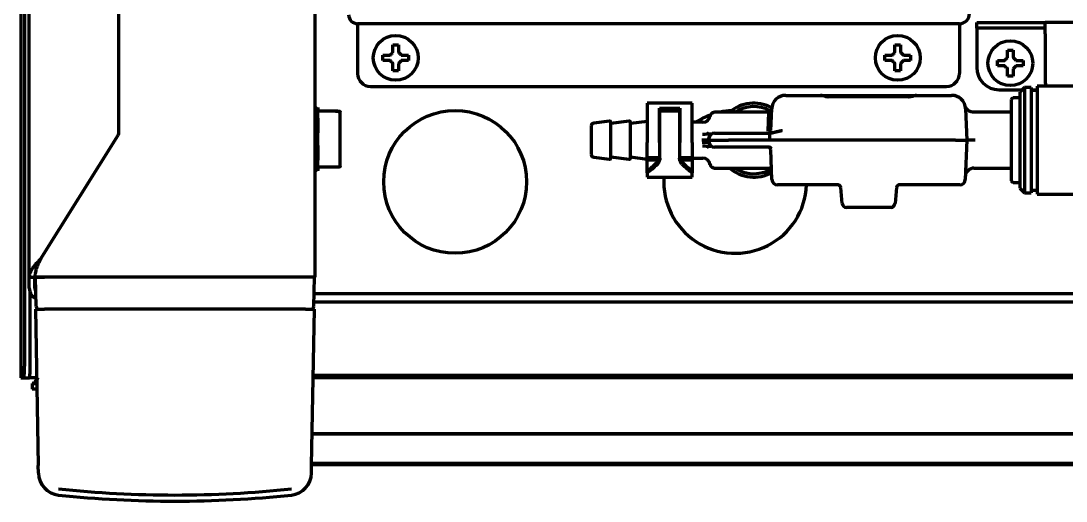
# Model space of a CAD drawing. Header units: inches. Extents: x -3077 to 7201, y 316 to 5463.
# Drawn here: x 2817.4 to 3003.9, y 4438.6 to 4524.4 of the extents above; entities that cross this region are included whole.
import ezdxf

# ---------------------------------------------------------------- set-up
doc = ezdxf.new("R2010")
doc.units = ezdxf.units.IN

msp = doc.modelspace()

# ---------------------------------------------------------------- linework, layer by layer
at = {"linetype": 'Continuous', "lineweight": 70}
for p, q in [((2817.35, 4947.43), (2817.35, 4460.63)), ((2818.03, 4463.63), (2818.03, 4946.43)), ((2869.85, 4478.63), (2869.85, 4579.33)), ((2818.85, 4478.63), (2818.85, 4560.43)), ((2834.85, 4504.52), (2834.85, 4559.43)), ((2984.85, 4523.88), (2877.45, 4523.88)), ((2877.45, 4523.88), (2877.45, 4522.88)), ((2984.85, 4523.88), (2984.85, 4522.88)), ((2987.95, 4524.08), (2999.95, 4524.08)), ((2987.95, 4523.08), (2987.95, 4524.08)), ((2999.95, 4524.08), (3000.18, 4524.08)), ((3075.52, 4524.08), (3000.18, 4524.08)), ((3000.18, 4522.08), (3000.18, 4524.08)), ((2877.45, 4522.88), (2877.45, 4514.98)), ((2984.85, 4522.88), (2984.85, 4514.98)), ((2987.95, 4523.08), (2987.95, 4522.08)), ((2999.95, 4523.08), (2987.95, 4523.08)), ((2987.95, 4522.08), (2987.95, 4516.08)), ((2999.95, 4523.08), (3000.18, 4523.08)), ((3000.18, 4522.08), (3000.18, 4514.08)), ((2881.95, 4517.78), (2881.95, 4518.28)), ((2886.55, 4518.28), (2886.55, 4517.78)), ((2971.55, 4517.78), (2971.55, 4518.28)), ((2976.15, 4518.28), (2976.15, 4517.78)), ((2881.95, 4517.28), (2881.95, 4517.78)), ((2886.55, 4517.78), (2886.55, 4517.28)), ((2971.55, 4517.28), (2971.55, 4517.78)), ((2976.15, 4517.78), (2976.15, 4517.28)), ((2991.65, 4516.83), (2991.65, 4517.33)), ((2991.65, 4516.33), (2991.65, 4516.83)), ((2996.25, 4517.33), (2996.25, 4516.83)), ((2996.25, 4516.83), (2996.25, 4516.33)), ((2879.75, 4512.68), (2982.55, 4512.68)), ((2998.75, 4512.73), (2998.75, 4503.08)), ((3009.15, 4512.73), (2998.75, 4512.73)), ((2953.85, 4511.08), (2960.08, 4511.08)), ((2960.08, 4511.08), (2961.47, 4511.08)), ((2961.47, 4511.08), (2975.83, 4511.08)), ((2975.81, 4510.79), (2961.5, 4510.79)), ((2975.83, 4511.08), (2977.22, 4511.08)), ((2977.22, 4511.08), (2983.46, 4511.08)), ((2991.95, 4512.08), (2996.1, 4512.08)), ((2995.65, 4510.63), (2994.45, 4510.63)), ((2996.5, 4512.48), (2995.65, 4511.63)), ((2995.65, 4511.63), (2995.65, 4503.08)), ((2997.65, 4512.48), (2996.5, 4512.48)), ((2996.5, 4512.48), (2996.5, 4503.08)), ((2997.65, 4512.48), (2997.65, 4503.08)), ((2997.65, 4512.08), (2998.75, 4512.08)), ((2998.75, 4511.98), (2997.65, 4511.98)), ((2870.35, 4508.93), (2869.85, 4508.35)), ((2870.35, 4508.93), (2870.35, 4508.83)), ((2870.35, 4508.83), (2870.35, 4508.16)), ((2929.15, 4509.68), (2929.15, 4502.67)), ((2937.15, 4509.68), (2929.15, 4509.68)), ((2931.35, 4502.67), (2931.35, 4508.8)), ((2931.35, 4508.8), (2934.95, 4508.8)), ((2934.95, 4508.8), (2934.95, 4502.67)), ((2937.15, 4502.67), (2937.15, 4509.68)), ((2994.15, 4495.83), (2994.15, 4510.33)), ((2870.35, 4507.02), (2870.35, 4508.16)), ((2870.35, 4507.02), (2870.35, 4506.35)), ((2873.52, 4508.26), (2870.45, 4508.26)), ((2874.35, 4503.26), (2874.35, 4508.03)), ((2931.4, 4508.28), (2931.35, 4508.28)), ((2931.4, 4508.64), (2934.9, 4508.64)), ((2931.4, 4508.34), (2931.4, 4508.64)), ((2931.4, 4508.34), (2934.9, 4508.34)), ((2931.4, 4505.92), (2931.4, 4508.34)), ((2934.9, 4508.64), (2934.9, 4508.34)), ((2934.9, 4508.34), (2934.9, 4505.92)), ((2934.95, 4508.28), (2934.9, 4508.28)), ((2948.15, 4508.08), (2941.15, 4508.08)), ((2950.84, 4508.08), (2948.15, 4508.08)), ((2950.71, 4504.67), (2950.84, 4508.08)), ((2951.21, 4504.81), (2951.35, 4508.67)), ((2985.96, 4508.67), (2986.15, 4503.08)), ((2994.15, 4508.08), (2987.35, 4508.08)), ((2870.35, 4506.35), (2870.35, 4505.74)), ((2870.35, 4505.74), (2870.35, 4504.4)), ((2919.15, 4505.64), (2919.15, 4500.52)), ((2922.43, 4506.48), (2919.59, 4506.13)), ((2925.93, 4506.48), (2922.65, 4506.08)), ((2922.65, 4499.88), (2922.65, 4506.28)), ((2929.15, 4506.44), (2926.15, 4506.08)), ((2926.15, 4499.88), (2926.15, 4506.28)), ((2931.4, 4506.29), (2931.35, 4506.29)), ((2931.4, 4505.18), (2931.4, 4505.92)), ((2931.4, 4499.86), (2931.4, 4505.18)), ((2934.95, 4506.3), (2934.9, 4506.29)), ((2934.9, 4505.92), (2934.9, 4505.18)), ((2934.9, 4505.18), (2934.9, 4499.86)), ((2939.09, 4506.28), (2937.15, 4506.28)), ((2820.85, 4481.83), (2834.7, 4503.99)), ((2870.35, 4503.26), (2870.35, 4504.4)), ((2870.35, 4502.12), (2870.35, 4503.26)), ((2874.35, 4498.49), (2874.35, 4503.26)), ((2940.15, 4503.08), (2940.16, 4503.36)), ((2940.16, 4503.36), (2940.17, 4503.6)), ((2943.66, 4504.33), (2950.94, 4504.33)), ((2870.35, 4502.12), (2870.35, 4500.78)), ((2929.15, 4501.98), (2929.15, 4502.67)), ((2929.15, 4500), (2929.15, 4501.98)), ((2931.35, 4502.67), (2931.35, 4501.98)), ((2931.35, 4501.98), (2931.35, 4500)), ((2934.95, 4501.98), (2934.95, 4502.67)), ((2934.95, 4500), (2934.95, 4501.98)), ((2937.15, 4502.67), (2937.15, 4501.98)), ((2937.15, 4501.98), (2937.15, 4500)), ((2940.15, 4503.08), (2943.65, 4503.08)), ((2940.16, 4502.8), (2940.15, 4503.08)), ((2940.17, 4502.6), (2940.17, 4502.59)), ((2984.15, 4503.08), (2943.65, 4503.08)), ((2950.94, 4501.83), (2943.66, 4501.83)), ((2951.4, 4496.05), (2951.21, 4501.35)), ((2984.15, 4503.08), (2986.15, 4503.08)), ((2986.15, 4503.08), (2985.91, 4496.05)), ((2995.65, 4503.08), (2995.65, 4494.53)), ((2996.5, 4503.08), (2996.5, 4493.68)), ((2997.65, 4503.08), (2997.65, 4493.68)), ((2998.75, 4503.08), (2998.75, 4493.43)), ((2870.35, 4500.78), (2870.35, 4500.17)), ((2870.35, 4500.17), (2870.35, 4499.5)), ((2870.35, 4498.36), (2870.35, 4499.5)), ((2919.59, 4500.03), (2922.43, 4499.68)), ((2922.65, 4500.08), (2925.93, 4499.68)), ((2926.15, 4500.08), (2929.15, 4499.71)), ((2929.15, 4500), (2931.35, 4500)), ((2929.15, 4499.57), (2929.15, 4500)), ((2929.15, 4499.57), (2931.35, 4499.57)), ((2929.15, 4497.64), (2929.15, 4499.57)), ((2931.35, 4500), (2931.35, 4499.57)), ((2931.35, 4499.87), (2931.36, 4499.87)), ((2934.94, 4499.86), (2934.95, 4499.86)), ((2934.95, 4499.57), (2934.95, 4500)), ((2934.95, 4500), (2937.15, 4500)), ((2934.95, 4499.57), (2937.15, 4499.57)), ((2937.15, 4500), (2937.15, 4499.57)), ((2937.15, 4499.88), (2939.09, 4499.88)), ((2937.15, 4499.57), (2937.15, 4497.64)), ((2869.85, 4498.17), (2870.35, 4497.59)), ((2870.35, 4498.36), (2870.35, 4497.69)), ((2870.35, 4497.59), (2870.35, 4497.69)), ((2873.52, 4498.26), (2870.45, 4498.26)), ((2929.15, 4497.25), (2929.15, 4497.64)), ((2937.15, 4497.64), (2937.15, 4497.25)), ((2941.15, 4498.08), (2948.15, 4498.08)), ((2948.15, 4498.08), (2950.84, 4498.08)), ((2987.43, 4498.08), (2994.15, 4498.08)), ((2929.15, 4497.25), (2929.15, 4496.48)), ((2929.15, 4496.48), (2937.15, 4496.48)), ((2937.15, 4496.48), (2937.15, 4497.25)), ((2953.4, 4495.08), (2952.4, 4495.08)), ((2963.3, 4495.08), (2953.4, 4495.08)), ((2963.94, 4491.76), (2963.69, 4494.62)), ((2973.61, 4494.62), (2973.36, 4491.76)), ((2983.91, 4495.08), (2974, 4495.08)), ((2984.91, 4495.08), (2983.91, 4495.08)), ((2994.45, 4495.53), (2995.65, 4495.53)), ((2995.65, 4494.53), (2996.5, 4493.68)), ((2997.65, 4494.18), (2998.75, 4494.18)), ((2996.5, 4493.68), (2997.65, 4493.68)), ((2998.75, 4493.43), (3009.15, 4493.43)), ((2972.61, 4491.08), (2964.69, 4491.08)), ((2818.85, 4478.63), (2819.85, 4478.63)), ((2818.85, 4476.63), (2818.85, 4478.63)), ((2819.85, 4476.63), (2819.85, 4478.63)), ((2821.65, 4478.63), (2819.85, 4478.63)), ((2819.98, 4478.63), (2821.58, 4478.63)), ((2820.07, 4473.37), (2819.98, 4478.63)), ((2868.05, 4478.63), (2821.65, 4478.63)), ((2869.85, 4478.63), (2868.05, 4478.63)), ((2869.64, 4473.37), (2869.73, 4478.63)), ((2819.03, 4463.63), (2819.03, 4475.81)), ((2819.85, 4476.63), (2820.01, 4476.63)), ((3094.75, 4475.63), (2869.68, 4475.63)), ((3094.75, 4474.13), (2869.65, 4474.13)), ((2819.98, 4472.88), (2821.58, 4472.88)), ((2819.98, 4472.88), (2820.46, 4444.97)), ((2820.35, 4472.93), (2820.35, 4472.88)), ((2868.13, 4472.88), (2821.58, 4472.88)), ((2868.13, 4472.88), (2869.73, 4472.88)), ((2869.24, 4444.97), (2869.73, 4472.88)), ((2869.35, 4472.88), (2869.35, 4472.93)), ((2817.35, 4460.63), (2817.87, 4460.63)), ((2817.35, 4460.63), (2817.35, 4460.63)), ((2817.87, 4460.63), (2818.87, 4460.63)), ((2819.35, 4460.63), (2818.87, 4460.63)), ((2820.19, 4460.63), (2819.35, 4460.63)), ((3094.75, 4460.63), (2869.52, 4460.63)), ((2869.53, 4461.13), (3094.75, 4461.13)), ((2998.44, 4460.63), (2998.44, 4461.13)), ((2999.85, 4461.13), (2999.85, 4460.63)), ((2819.35, 4459.63), (2820.21, 4459.63)), ((2819.35, 4459.63), (2819.35, 4458.63)), ((2820.23, 4458.63), (2819.35, 4458.63)), ((3094.76, 4450.64), (2869.34, 4450.64)), ((3094.76, 4450.61), (2869.34, 4450.61)), ((2869.26, 4445.4), (3094.77, 4445.4)), ((2820.49, 4443.63), (2820.46, 4444.97)), ((2869.22, 4443.63), (2869.24, 4444.97)), ((2869.25, 4445.14), (3094.77, 4445.14))]:
    msp.add_line(p, q, dxfattribs=at)
for centre, radius in [((2884.25, 4517.78), 4), ((2973.85, 4517.78), 4), ((2993.95, 4516.83), 4), ((2894.85, 4495.63), 12.75)]:
    msp.add_circle(centre, radius, dxfattribs=at)
for centre, radius, start, end in [((2984.85, 4525.68), 1.8, 270, 0), ((2877.45, 4525.48), 1.6, 180, 270), ((2879.75, 4514.98), 2.3, 180, 270), ((2982.55, 4514.98), 2.3, 270, 0), ((2991.95, 4516.08), 4, 180, 270), ((3032.18, 4514.08), 32, 180, 182.4187), ((2953.85, 4508.58), 2.5, 90, 178), ((2983.46, 4508.58), 2.5, 2, 90), ((2994.45, 4510.33), 0.3, 90, 180), ((2948.15, 4503.08), 6.6, 62.0357, 130.7514), ((2948.15, 4503.08), 6, 60.525, 123.5531), ((2870.45, 4508.16), 0.1, 90, 180), ((2944.85, 4495.63), 12.75, 110.6494, 123.3563), ((2944.85, 4495.63), 12.75, 92.9531, 102.4537), ((2950.84, 4508.58), 0.5, 269.1135, 358), ((2919.65, 4505.64), 0.5, 96.9365, 180), ((2922.45, 4506.28), 0.2, 0, 96.9365), ((2925.95, 4506.28), 0.2, 0, 96.9365), ((2833.85, 4504.52), 1, 328, 0), ((2941.16, 4503.33), 1, 90, 178), ((2950.71, 4504.83), 0.5, 270, 358), ((2941.16, 4502.83), 1, 182.0002, 270), ((2950.71, 4501.33), 0.5, 2, 90), ((2919.65, 4500.52), 0.5, 180, 263.0635), ((2922.45, 4499.88), 0.2, 263.0635, 0), ((2925.95, 4499.88), 0.2, 263.0635, 0), ((2870.45, 4498.36), 0.1, 180, 270), ((2948.15, 4503.08), 6.6, 229.2478, 299.0141), ((2948.15, 4503.08), 6, 236.4469, 298.2656), ((2950.84, 4497.58), 0.5, 2, 91.8742), ((2987.43, 4496.58), 1.5, 89.4269, 178), ((2944.85, 4495.63), 12.75, 176.1806, 357.525), ((2952.4, 4496.08), 1, 182, 270), ((2984.91, 4496.08), 1, 270, 358), ((2994.45, 4495.83), 0.3, 180, 270), ((2963.19, 4494.58), 0.5, 5, 90), ((2974.11, 4494.58), 0.5, 90, 175), ((2964.69, 4491.83), 0.75, 185, 270), ((2972.61, 4491.83), 0.75, 270, 355), ((2820.85, 4476.63), 2, 180, 246.1655), ((2820.85, 4476.63), 1, 180, 213.8639), ((2820.57, 4473.38), 0.5, 181, 270), ((2869.14, 4473.38), 0.5, 270, 359), ((2824.49, 4443.69), 4, 181, 264.013), ((2865.22, 4443.69), 4, 275.987, 359), ((2844.85, 4637.88), 199.25, 264.013, 270), ((2844.85, 4637.88), 199.25, 270, 275.987)]:
    msp.add_arc(centre, radius, start, end, dxfattribs=at)
for centre, major_axis, ratio, start_param, end_param in [((2939.09, 4507.53), (-1.25, 0.04), 1, 1.602904, 3.141573), ((2938.99, 4504.56), (-1.25, 0.04), 0.333532, 1.581322, 2.950519), ((2938.92, 4502.52), (1.25, 0.04), 0.125618, 0, 1.566409), ((2938.99, 4501.6), (1.25, 0.04), 0.333515, 0.191083, 1.56029), ((2939.09, 4498.63), (-1.25, -0.04), 1, 3.141612, 4.681404), ((2931.4, 4503.08), (-4.14, -5.87), 0.300114, 0.644964, 1.079556), ((2931.4, 4503.08), (-4.55, -6.46), 0.300114, 0.696701, 1.087666), ((2934.9, 4503.08), (4.14, -5.87), 0.300114, 5.203629, 5.638222), ((2934.9, 4503.08), (4.55, -6.46), 0.300114, 5.195519, 5.586485), ((2817.87, 4463.63), (0, -3), 0.052336, 0, 1.570796), ((2818.87, 4463.63), (0, 3), 0.052336, 3.141593, 4.712389), ((2844.85, 4637.46), (-197.77, 0), 0.999848, 1.465422, 1.67617)]:
    msp.add_ellipse(centre, major_axis=major_axis, ratio=ratio, start_param=start_param, end_param=end_param, dxfattribs=at)
for points, degree in [([(2883.75, 4518.78), (2883.75, 4518.83), (2883.75, 4518.94), (2883.75, 4519.1), (2883.75, 4519.26), (2883.75, 4519.42), (2883.75, 4519.57), (2883.75, 4519.73), (2883.75, 4519.89), (2883.75, 4520.02), (2883.75, 4520.08)], 3), ([(2883.75, 4520.08), (2883.92, 4520.08), (2884.25, 4520.08), (2884.59, 4520.08), (2884.75, 4520.08)], 3), ([(2973.35, 4518.78), (2973.35, 4518.83), (2973.35, 4518.94), (2973.35, 4519.1), (2973.35, 4519.26), (2973.35, 4519.42), (2973.35, 4519.57), (2973.35, 4519.73), (2973.35, 4519.89), (2973.35, 4520.02), (2973.35, 4520.08)], 3), ([(2973.35, 4520.08), (2973.52, 4520.08), (2973.85, 4520.08), (2974.19, 4520.08), (2974.35, 4520.08)], 3), ([(2883.25, 4518.28), (2883.28, 4518.3), (2883.32, 4518.35), (2883.39, 4518.42), (2883.47, 4518.49), (2883.54, 4518.57), (2883.61, 4518.64), (2883.68, 4518.71), (2883.73, 4518.76), (2883.75, 4518.78)], 3), ([(2884.75, 4518.78), (2884.78, 4518.75), (2884.83, 4518.7), (2884.9, 4518.63), (2884.97, 4518.56), (2885.05, 4518.49), (2885.11, 4518.42), (2885.18, 4518.35), (2885.23, 4518.3), (2885.25, 4518.28)], 3), ([(2885.25, 4518.28), (2885.31, 4518.28), (2885.41, 4518.28), (2885.58, 4518.28), (2885.74, 4518.28), (2885.89, 4518.28), (2886.04, 4518.28), (2886.2, 4518.28), (2886.36, 4518.28), (2886.49, 4518.28), (2886.55, 4518.28)], 3), ([(2972.85, 4518.28), (2972.88, 4518.3), (2972.92, 4518.35), (2972.99, 4518.42), (2973.07, 4518.49), (2973.14, 4518.57), (2973.21, 4518.64), (2973.28, 4518.71), (2973.33, 4518.76), (2973.35, 4518.78)], 3), ([(2974.35, 4518.78), (2974.38, 4518.75), (2974.43, 4518.7), (2974.5, 4518.63), (2974.57, 4518.56), (2974.65, 4518.49), (2974.71, 4518.42), (2974.78, 4518.35), (2974.83, 4518.3), (2974.85, 4518.28)], 3), ([(2974.85, 4518.28), (2974.91, 4518.28), (2975.01, 4518.28), (2975.18, 4518.28), (2975.34, 4518.28), (2975.49, 4518.28), (2975.64, 4518.28), (2975.8, 4518.28), (2975.96, 4518.28), (2976.09, 4518.28), (2976.15, 4518.28)], 3), ([(2993.45, 4517.83), (2993.45, 4517.88), (2993.45, 4517.99), (2993.45, 4518.15), (2993.45, 4518.31), (2993.45, 4518.47), (2993.45, 4518.62), (2993.45, 4518.78), (2993.45, 4518.94), (2993.45, 4519.07), (2993.45, 4519.13)], 3), ([(2993.45, 4519.13), (2993.62, 4519.13), (2993.95, 4519.13), (2994.29, 4519.13), (2994.45, 4519.13)], 3), ([(2883.25, 4517.28), (2883.2, 4517.28), (2883.09, 4517.28), (2882.93, 4517.28), (2882.77, 4517.28), (2882.61, 4517.28), (2882.46, 4517.28), (2882.31, 4517.28), (2882.14, 4517.28), (2882.02, 4517.28), (2881.95, 4517.28)], 3), ([(2883.75, 4516.78), (2883.73, 4516.81), (2883.67, 4516.86), (2883.6, 4516.93), (2883.53, 4517), (2883.46, 4517.07), (2883.39, 4517.14), (2883.32, 4517.21), (2883.28, 4517.26), (2883.25, 4517.28)], 3), ([(2885.25, 4517.28), (2885.23, 4517.26), (2885.18, 4517.21), (2885.11, 4517.14), (2885.04, 4517.07), (2884.97, 4516.99), (2884.9, 4516.92), (2884.82, 4516.85), (2884.78, 4516.8), (2884.75, 4516.78)], 3), ([(2884.75, 4516.78), (2884.75, 4516.73), (2884.75, 4516.62), (2884.75, 4516.46), (2884.75, 4516.3), (2884.75, 4516.14), (2884.75, 4515.99), (2884.75, 4515.83), (2884.75, 4515.67), (2884.75, 4515.54), (2884.75, 4515.48)], 3), ([(2972.85, 4517.28), (2972.8, 4517.28), (2972.69, 4517.28), (2972.53, 4517.28), (2972.37, 4517.28), (2972.21, 4517.28), (2972.06, 4517.28), (2971.91, 4517.28), (2971.74, 4517.28), (2971.62, 4517.28), (2971.55, 4517.28)], 3), ([(2973.35, 4516.78), (2973.33, 4516.81), (2973.27, 4516.86), (2973.2, 4516.93), (2973.13, 4517), (2973.06, 4517.07), (2972.99, 4517.14), (2972.92, 4517.21), (2972.88, 4517.26), (2972.85, 4517.28)], 3), ([(2974.85, 4517.28), (2974.83, 4517.26), (2974.78, 4517.21), (2974.71, 4517.14), (2974.64, 4517.07), (2974.57, 4516.99), (2974.5, 4516.92), (2974.42, 4516.85), (2974.38, 4516.8), (2974.35, 4516.78)], 3), ([(2974.35, 4516.78), (2974.35, 4516.73), (2974.35, 4516.62), (2974.35, 4516.46), (2974.35, 4516.3), (2974.35, 4516.14), (2974.35, 4515.99), (2974.35, 4515.83), (2974.35, 4515.67), (2974.35, 4515.54), (2974.35, 4515.48)], 3), ([(2992.95, 4516.33), (2992.9, 4516.33), (2992.79, 4516.33), (2992.63, 4516.33), (2992.47, 4516.33), (2992.31, 4516.33), (2992.16, 4516.33), (2992.01, 4516.33), (2991.84, 4516.33), (2991.72, 4516.33), (2991.65, 4516.33)], 3), ([(2992.95, 4517.33), (2992.98, 4517.35), (2993.02, 4517.4), (2993.09, 4517.47), (2993.17, 4517.54), (2993.24, 4517.62), (2993.31, 4517.69), (2993.38, 4517.76), (2993.43, 4517.81), (2993.45, 4517.83)], 3), ([(2993.45, 4515.83), (2993.43, 4515.86), (2993.37, 4515.91), (2993.3, 4515.98), (2993.23, 4516.05), (2993.16, 4516.12), (2993.09, 4516.19), (2993.02, 4516.26), (2992.98, 4516.31), (2992.95, 4516.33)], 3), ([(2994.45, 4517.83), (2994.48, 4517.8), (2994.53, 4517.75), (2994.6, 4517.68), (2994.67, 4517.61), (2994.75, 4517.54), (2994.81, 4517.47), (2994.88, 4517.4), (2994.93, 4517.35), (2994.95, 4517.33)], 3), ([(2994.95, 4516.33), (2994.93, 4516.31), (2994.88, 4516.26), (2994.81, 4516.19), (2994.74, 4516.12), (2994.67, 4516.04), (2994.6, 4515.97), (2994.52, 4515.9), (2994.48, 4515.85), (2994.45, 4515.83)], 3), ([(2994.95, 4517.33), (2995.01, 4517.33), (2995.11, 4517.33), (2995.28, 4517.33), (2995.44, 4517.33), (2995.59, 4517.33), (2995.74, 4517.33), (2995.9, 4517.33), (2996.06, 4517.33), (2996.19, 4517.33), (2996.25, 4517.33)], 3), ([(2884.75, 4515.48), (2884.59, 4515.48), (2884.25, 4515.48), (2883.92, 4515.48), (2883.75, 4515.48)], 3), ([(2974.35, 4515.48), (2974.19, 4515.48), (2973.85, 4515.48), (2973.52, 4515.48), (2973.35, 4515.48)], 3), ([(2994.45, 4514.53), (2994.29, 4514.53), (2993.95, 4514.53), (2993.62, 4514.53), (2993.45, 4514.53)], 3), ([(2994.45, 4515.83), (2994.45, 4515.78), (2994.45, 4515.67), (2994.45, 4515.51), (2994.45, 4515.35), (2994.45, 4515.19), (2994.45, 4515.04), (2994.45, 4514.88), (2994.45, 4514.72), (2994.45, 4514.59), (2994.45, 4514.53)], 3), ([(2941.32, 4508.08), (2940.5, 4508.03), (2940.31, 4507.27)], 2), ([(2951.33, 4504.38), (2950.94, 4504.31)], 1), ([(2950.94, 4501.85), (2951.33, 4501.78)], 1), ([(2931.4, 4499.86), (2931.4, 4499.79), (2931.39, 4499.66), (2931.36, 4499.47), (2931.31, 4499.35), (2931.29, 4499.29)], 3), ([(2935.02, 4499.29), (2934.99, 4499.35), (2934.95, 4499.47), (2934.91, 4499.66), (2934.9, 4499.79), (2934.9, 4499.86)], 3), ([(2931.29, 4499.29), (2931.25, 4499.22), (2931.17, 4499.07), (2931.06, 4498.93), (2931, 4498.87)], 3), ([(2935.3, 4498.87), (2935.24, 4498.93), (2935.13, 4499.07), (2935.05, 4499.22), (2935.02, 4499.29)], 3), ([(2940.31, 4498.89), (2940.53, 4498.11), (2941.32, 4498.08)], 2), ([(2820.85, 4481.83), (2820.78, 4481.75), (2820.63, 4481.6), (2820.41, 4481.37), (2820.19, 4481.14), (2819.98, 4480.92), (2819.79, 4480.69), (2819.6, 4480.46), (2819.44, 4480.23), (2819.29, 4480), (2819.16, 4479.77), (2819.05, 4479.54), (2818.96, 4479.32), (2818.9, 4479.09), (2818.86, 4478.86), (2818.85, 4478.71), (2818.85, 4478.63)], 3), ([(2820.85, 4481.83), (2820.8, 4481.72), (2820.7, 4481.51), (2820.54, 4481.19), (2820.4, 4480.87), (2820.26, 4480.55), (2820.14, 4480.23), (2820.04, 4479.91), (2819.96, 4479.59), (2819.9, 4479.27), (2819.86, 4478.95), (2819.85, 4478.74), (2819.85, 4478.63)], 3), ([(2820.35, 4460.63), (2820.33, 4460.59), (2820.29, 4460.53), (2820.22, 4460.42), (2820.15, 4460.32), (2820.09, 4460.22), (2820.02, 4460.13), (2819.95, 4460.04), (2819.89, 4459.96), (2819.82, 4459.89), (2819.75, 4459.82), (2819.69, 4459.76), (2819.62, 4459.71), (2819.55, 4459.68), (2819.49, 4459.65), (2819.42, 4459.63), (2819.37, 4459.63), (2819.35, 4459.63)], 3)]:
    msp.add_open_spline(points, degree=degree, dxfattribs=at)
for points, knots in [([(2884.75, 4520.08), (2884.75, 4519.88), (2884.75, 4519.67), (2884.75, 4519.34), (2884.75, 4519.23), (2884.75, 4519.01), (2884.75, 4518.9), (2884.75, 4518.78)], [0, 0, 0, 0, 0.5, 0.5, 0.75, 0.75, 1, 1, 1, 1]), ([(2974.35, 4520.08), (2974.35, 4519.88), (2974.35, 4519.67), (2974.35, 4519.34), (2974.35, 4519.23), (2974.35, 4519.01), (2974.35, 4518.9), (2974.35, 4518.78)], [0, 0, 0, 0, 0.5, 0.5, 0.75, 0.75, 1, 1, 1, 1]), ([(2881.95, 4518.28), (2882.16, 4518.28), (2882.36, 4518.28), (2882.69, 4518.28), (2882.8, 4518.28), (2883.02, 4518.28), (2883.14, 4518.28), (2883.25, 4518.28)], [0, 0, 0, 0, 0.5, 0.5, 0.75, 0.75, 1, 1, 1, 1]), ([(2971.55, 4518.28), (2971.76, 4518.28), (2971.96, 4518.28), (2972.29, 4518.28), (2972.4, 4518.28), (2972.62, 4518.28), (2972.74, 4518.28), (2972.85, 4518.28)], [0, 0, 0, 0, 0.5, 0.5, 0.75, 0.75, 1, 1, 1, 1]), ([(2994.45, 4519.13), (2994.45, 4518.93), (2994.45, 4518.72), (2994.45, 4518.39), (2994.45, 4518.28), (2994.45, 4518.06), (2994.45, 4517.95), (2994.45, 4517.83)], [0, 0, 0, 0, 0.5, 0.5, 0.75, 0.75, 1, 1, 1, 1]), ([(2883.75, 4515.48), (2883.75, 4515.68), (2883.75, 4515.89), (2883.75, 4516.22), (2883.75, 4516.33), (2883.75, 4516.55), (2883.75, 4516.66), (2883.75, 4516.78)], [0, 0, 0, 0, 0.5, 0.5, 0.75, 0.75, 1, 1, 1, 1]), ([(2886.55, 4517.28), (2886.35, 4517.28), (2886.14, 4517.28), (2885.81, 4517.28), (2885.7, 4517.28), (2885.48, 4517.28), (2885.37, 4517.28), (2885.25, 4517.28)], [0, 0, 0, 0, 0.5, 0.5, 0.75, 0.75, 1, 1, 1, 1]), ([(2973.35, 4515.48), (2973.35, 4515.68), (2973.35, 4515.89), (2973.35, 4516.22), (2973.35, 4516.33), (2973.35, 4516.55), (2973.35, 4516.66), (2973.35, 4516.78)], [0, 0, 0, 0, 0.5, 0.5, 0.75, 0.75, 1, 1, 1, 1]), ([(2976.15, 4517.28), (2975.95, 4517.28), (2975.74, 4517.28), (2975.41, 4517.28), (2975.3, 4517.28), (2975.08, 4517.28), (2974.97, 4517.28), (2974.85, 4517.28)], [0, 0, 0, 0, 0.5, 0.5, 0.75, 0.75, 1, 1, 1, 1]), ([(2991.65, 4517.33), (2991.86, 4517.33), (2992.06, 4517.33), (2992.39, 4517.33), (2992.5, 4517.33), (2992.72, 4517.33), (2992.84, 4517.33), (2992.95, 4517.33)], [0, 0, 0, 0, 0.5, 0.5, 0.75, 0.75, 1, 1, 1, 1]), ([(2996.25, 4516.33), (2996.05, 4516.33), (2995.84, 4516.33), (2995.51, 4516.33), (2995.4, 4516.33), (2995.18, 4516.33), (2995.07, 4516.33), (2994.95, 4516.33)], [0, 0, 0, 0, 0.5, 0.5, 0.75, 0.75, 1, 1, 1, 1]), ([(2993.45, 4514.53), (2993.45, 4514.73), (2993.45, 4514.94), (2993.45, 4515.27), (2993.45, 4515.38), (2993.45, 4515.6), (2993.45, 4515.71), (2993.45, 4515.83)], [0, 0, 0, 0, 0.5, 0.5, 0.75, 0.75, 1, 1, 1, 1]), ([(2961.5, 4510.79), (2961.49, 4510.79), (2961.39, 4510.78), (2961.19, 4510.81), (2960.84, 4510.9), (2960.5, 4511.01), (2960.24, 4511.09), (2960.08, 4511.08), (2960.06, 4511.07)], [0, 0, 0, 0, 0.01627, 0.157625, 0.338855, 0.689828, 0.962401, 1, 1, 1, 1]), ([(2977.22, 4511.08), (2977.21, 4511.08), (2977.12, 4511.08), (2976.96, 4511.05), (2976.66, 4510.97), (2976.3, 4510.84), (2975.93, 4510.78), (2975.82, 4510.79), (2975.81, 4510.79)], [0, 0, 0, 0, 0.024433, 0.169144, 0.371364, 0.80958, 0.980738, 1, 1, 1, 1]), ([(2987.34, 4508.1), (2987.29, 4508.09), (2987.1, 4508.07), (2986.77, 4508.17), (2986.44, 4508.36), (2986.2, 4508.58), (2986.05, 4508.79), (2985.96, 4508.97), (2985.91, 4509.09), (2985.9, 4509.14), (2985.89, 4509.16)], [0, 0, 0, 0, 0.073314, 0.307885, 0.501542, 0.665237, 0.800055, 0.904497, 0.975091, 1, 1, 1, 1]), ([(2873.52, 4508.26), (2873.55, 4508.26), (2873.58, 4508.26), (2873.62, 4508.26), (2873.63, 4508.26), (2873.66, 4508.26), (2873.67, 4508.26), (2873.71, 4508.26), (2873.73, 4508.26), (2873.78, 4508.26), (2873.8, 4508.26), (2873.86, 4508.26), (2873.89, 4508.26), (2873.95, 4508.26), (2873.98, 4508.26), (2874.01, 4508.26), (2874.03, 4508.26), (2874.05, 4508.26), (2874.06, 4508.26), (2874.08, 4508.26), (2874.1, 4508.26), (2874.14, 4508.26), (2874.16, 4508.26), (2874.19, 4508.26), (2874.19, 4508.26), (2874.21, 4508.26), (2874.21, 4508.26), (2874.22, 4508.26), (2874.23, 4508.26), (2874.24, 4508.26), (2874.24, 4508.26), (2874.24, 4508.26), (2874.24, 4508.26)], [0, 0, 0, 0, 0.033049, 0.033049, 0.049574, 0.049574, 0.066098, 0.066098, 0.099147, 0.099147, 0.132196, 0.132196, 0.198295, 0.198295, 0.264393, 0.264393, 0.297442, 0.297442, 0.330491, 0.330491, 0.396589, 0.396589, 0.528786, 0.528786, 0.594884, 0.594884, 0.660982, 0.660982, 0.793179, 0.793179, 0.925375, 1, 1, 1, 1]), ([(2873.54, 4508.25), (2873.57, 4508.24), (2873.6, 4508.24), (2873.66, 4508.24), (2873.68, 4508.24), (2873.74, 4508.24), (2873.76, 4508.24), (2873.8, 4508.24), (2873.81, 4508.24), (2873.83, 4508.24), (2873.84, 4508.24), (2873.9, 4508.23), (2873.94, 4508.23), (2874, 4508.23), (2874.03, 4508.23), (2874.08, 4508.22), (2874.09, 4508.22), (2874.11, 4508.22), (2874.12, 4508.22), (2874.16, 4508.22), (2874.17, 4508.21), (2874.22, 4508.21), (2874.25, 4508.2), (2874.28, 4508.2), (2874.28, 4508.2), (2874.3, 4508.19), (2874.3, 4508.19), (2874.32, 4508.19), (2874.33, 4508.18), (2874.33, 4508.18), (2874.34, 4508.18), (2874.34, 4508.17), (2874.34, 4508.17), (2874.34, 4508.17), (2874.34, 4508.18), (2874.33, 4508.18), (2874.33, 4508.18), (2874.32, 4508.19), (2874.3, 4508.19), (2874.3, 4508.19), (2874.28, 4508.2), (2874.27, 4508.2), (2874.25, 4508.2), (2874.22, 4508.21), (2874.17, 4508.21), (2874.16, 4508.22), (2874.11, 4508.22), (2874.09, 4508.22), (2874.05, 4508.22), (2874.03, 4508.23), (2874, 4508.23), (2873.99, 4508.23), (2873.94, 4508.23), (2873.9, 4508.23), (2873.84, 4508.24), (2873.83, 4508.24), (2873.81, 4508.24), (2873.8, 4508.24), (2873.76, 4508.24), (2873.74, 4508.24), (2873.7, 4508.24), (2873.68, 4508.24), (2873.66, 4508.24), (2873.64, 4508.24), (2873.6, 4508.24), (2873.57, 4508.24), (2873.54, 4508.25)], [0, 0, 0, 0, 0.015625, 0.015625, 0.03125, 0.03125, 0.046875, 0.046875, 0.054687, 0.054687, 0.0625, 0.0625, 0.09375, 0.09375, 0.125, 0.125, 0.140625, 0.140625, 0.15625, 0.15625, 0.1875, 0.1875, 0.25, 0.25, 0.28125, 0.28125, 0.3125, 0.3125, 0.375, 0.375, 0.4375, 0.4375, 0.5, 0.5625, 0.5625, 0.625, 0.625, 0.6875, 0.6875, 0.71875, 0.71875, 0.75, 0.75, 0.8125, 0.8125, 0.84375, 0.84375, 0.875, 0.875, 0.890625, 0.890625, 0.90625, 0.90625, 0.9375, 0.9375, 0.945312, 0.945312, 0.953125, 0.953125, 0.96875, 0.96875, 0.976562, 0.976562, 0.984375, 0.984375, 1, 1, 1, 1]), ([(2940.22, 4504.45), (2940.22, 4504.37), (2940.21, 4504.3), (2940.21, 4504.19), (2940.2, 4504.15), (2940.2, 4504.08), (2940.2, 4504.05), (2940.19, 4503.94), (2940.19, 4503.87), (2940.18, 4503.77), (2940.18, 4503.73), (2940.17, 4503.67), (2940.17, 4503.63), (2940.17, 4503.6)], [0, 0, 0, 0, 0.25, 0.25, 0.375, 0.375, 0.5, 0.5, 0.75, 0.75, 0.875, 0.875, 1, 1, 1, 1]), ([(2941.16, 4504.33), (2941.16, 4504.33), (2941.21, 4504.33), (2941.4, 4504.33), (2941.7, 4504.33), (2942.1, 4504.33), (2942.57, 4504.33), (2943.09, 4504.33), (2943.47, 4504.33), (2943.66, 4504.33)], [0, 0, 0, 0, 0.146168, 0.289853, 0.434024, 0.577627, 0.714047, 0.851827, 1, 1, 1, 1]), ([(2950.94, 4504.33), (2950.96, 4504.33), (2950.98, 4504.33), (2951.01, 4504.33), (2951.04, 4504.33), (2951.08, 4504.34), (2951.11, 4504.34), (2951.14, 4504.34), (2951.18, 4504.35), (2951.21, 4504.36), (2951.25, 4504.36), (2951.28, 4504.37), (2951.32, 4504.38), (2951.35, 4504.38), (2951.39, 4504.39), (2951.42, 4504.4), (2951.46, 4504.41), (2951.5, 4504.42), (2951.53, 4504.43), (2951.57, 4504.44), (2951.61, 4504.45), (2951.65, 4504.46), (2951.7, 4504.47), (2951.75, 4504.48), (2951.8, 4504.5), (2951.83, 4504.5), (2951.84, 4504.51), (2951.85, 4504.51), (2951.86, 4504.51), (2951.87, 4504.52), (2951.88, 4504.52), (2951.89, 4504.52), (2951.91, 4504.52), (2951.92, 4504.53), (2951.93, 4504.53), (2951.94, 4504.53), (2951.95, 4504.53), (2951.96, 4504.54), (2951.97, 4504.54), (2951.99, 4504.54), (2952, 4504.55), (2952.01, 4504.55), (2952.02, 4504.55), (2952.04, 4504.56), (2952.05, 4504.56), (2952.06, 4504.56), (2952.07, 4504.56), (2952.09, 4504.57), (2952.1, 4504.57), (2952.11, 4504.57), (2952.13, 4504.58), (2952.14, 4504.58), (2952.16, 4504.58), (2952.17, 4504.59), (2952.18, 4504.59), (2952.2, 4504.59), (2952.21, 4504.6), (2952.23, 4504.6), (2952.24, 4504.6), (2952.26, 4504.61), (2952.27, 4504.61), (2952.29, 4504.61), (2952.3, 4504.62), (2952.32, 4504.62), (2952.33, 4504.62), (2952.35, 4504.63), (2952.37, 4504.63), (2952.38, 4504.64), (2952.4, 4504.64), (2952.42, 4504.64), (2952.43, 4504.65), (2952.45, 4504.65), (2952.47, 4504.65), (2952.48, 4504.66), (2952.5, 4504.66), (2952.52, 4504.67), (2952.54, 4504.67), (2952.55, 4504.67), (2952.57, 4504.68), (2952.59, 4504.68), (2952.61, 4504.69), (2952.63, 4504.69), (2952.65, 4504.69), (2952.67, 4504.7), (2952.68, 4504.7), (2952.7, 4504.71), (2952.72, 4504.71), (2952.74, 4504.71), (2952.76, 4504.72), (2952.78, 4504.72), (2952.8, 4504.73), (2952.82, 4504.73), (2952.84, 4504.74), (2952.86, 4504.74), (2952.88, 4504.74), (2952.9, 4504.75), (2952.93, 4504.75), (2952.95, 4504.76), (2952.97, 4504.76), (2952.99, 4504.77), (2953.01, 4504.77), (2953.03, 4504.78), (2953.05, 4504.78), (2953.08, 4504.78), (2953.1, 4504.79), (2953.12, 4504.79), (2953.14, 4504.8), (2953.17, 4504.8), (2953.19, 4504.81), (2953.2, 4504.81), (2953.21, 4504.81)], [0, 0, 0, 0, 0.014899, 0.029973, 0.045222, 0.060648, 0.076251, 0.092031, 0.10799, 0.124128, 0.140446, 0.156945, 0.173628, 0.190494, 0.207546, 0.224786, 0.242216, 0.259837, 0.277652, 0.295663, 0.313873, 0.332285, 0.350901, 0.381608, 0.413263, 0.417906, 0.422604, 0.427356, 0.432164, 0.437026, 0.441943, 0.446915, 0.451941, 0.457021, 0.462156, 0.467345, 0.472588, 0.477886, 0.483238, 0.488643, 0.494103, 0.499616, 0.505184, 0.510805, 0.51648, 0.522208, 0.527991, 0.533827, 0.539716, 0.545659, 0.551655, 0.557705, 0.563808, 0.569964, 0.576174, 0.582437, 0.588753, 0.595122, 0.601545, 0.60802, 0.614549, 0.621131, 0.627766, 0.634454, 0.641195, 0.647989, 0.654836, 0.661737, 0.66869, 0.675696, 0.682756, 0.689868, 0.697034, 0.704253, 0.711525, 0.71885, 0.726228, 0.73366, 0.741144, 0.748683, 0.756274, 0.763919, 0.771617, 0.779369, 0.787175, 0.795034, 0.802946, 0.810913, 0.818934, 0.827008, 0.835137, 0.843319, 0.851556, 0.859847, 0.868193, 0.876593, 0.885048, 0.893558, 0.902122, 0.910742, 0.919417, 0.928147, 0.936933, 0.945774, 0.954671, 0.963624, 0.972634, 0.981699, 0.990821, 1, 1, 1, 1]), ([(2940.15, 4503.08), (2940.15, 4503.08), (2940.14, 4503.08), (2940.12, 4503.08), (2940.11, 4503.08), (2940.09, 4503.08), (2940.09, 4503.08), (2940.07, 4503.08), (2940.06, 4503.08), (2940.03, 4503.08), (2939.99, 4503.08), (2939.93, 4503.08), (2939.92, 4503.08), (2939.89, 4503.08), (2939.88, 4503.08), (2939.84, 4503.08), (2939.81, 4503.08), (2939.73, 4503.08), (2939.67, 4503.08), (2939.58, 4503.08), (2939.56, 4503.08), (2939.53, 4503.08), (2939.47, 4503.08), (2939.38, 4503.08), (2939.3, 4503.08), (2939.25, 4503.08), (2939.23, 4503.08), (2939.19, 4503.08), (2939.17, 4503.08), (2939.11, 4503.08), (2939.07, 4503.08), (2939, 4503.08), (2938.97, 4503.08), (2938.94, 4503.08), (2938.92, 4503.08), (2938.91, 4503.08), (2938.9, 4503.08)], [0, 0, 0, 0, 0.122, 0.122, 0.184714, 0.184714, 0.216071, 0.216071, 0.247428, 0.247428, 0.372857, 0.372857, 0.404214, 0.404214, 0.435571, 0.435571, 0.498285, 0.498285, 0.623714, 0.623714, 0.655071, 0.655071, 0.686428, 0.749143, 0.811857, 0.811857, 0.843214, 0.843214, 0.874571, 0.874571, 0.937286, 0.937286, 0.968643, 0.984321, 0.984321, 1, 1, 1, 1]), ([(2940.17, 4502.56), (2940.17, 4502.56), (2940.17, 4502.56), (2940.17, 4502.56), (2940.17, 4502.56), (2940.17, 4502.55), (2940.17, 4502.53), (2940.17, 4502.5), (2940.17, 4502.48), (2940.18, 4502.43), (2940.18, 4502.39), (2940.18, 4502.32), (2940.19, 4502.29), (2940.19, 4502.22), (2940.19, 4502.19), (2940.2, 4502.12), (2940.2, 4502.08), (2940.2, 4502.01), (2940.21, 4501.97), (2940.21, 4501.86), (2940.22, 4501.79), (2940.22, 4501.71)], [0, 0, 0, 0, 0.001953, 0.003906, 0.007812, 0.015625, 0.03125, 0.0625, 0.125, 0.125, 0.25, 0.25, 0.375, 0.375, 0.5, 0.5, 0.625, 0.625, 0.75, 0.75, 1, 1, 1, 1]), ([(2943.66, 4501.83), (2943.47, 4501.83), (2943.08, 4501.83), (2942.54, 4501.83), (2942.05, 4501.83), (2941.66, 4501.83), (2941.38, 4501.83), (2941.2, 4501.83), (2941.16, 4501.83), (2941.16, 4501.83)], [0, 0, 0, 0, 0.148263, 0.293914, 0.439938, 0.585587, 0.720883, 0.853972, 1, 1, 1, 1]), ([(2987.65, 4503.08), (2987.65, 4503.08), (2987.64, 4503.08), (2987.63, 4503.08), (2987.62, 4503.08), (2987.6, 4503.08), (2987.57, 4503.08), (2987.53, 4503.08), (2987.46, 4503.08), (2987.41, 4503.08), (2987.33, 4503.08), (2987.31, 4503.08), (2987.26, 4503.08), (2987.24, 4503.08), (2987.17, 4503.08), (2987.08, 4503.08), (2986.99, 4503.08), (2986.92, 4503.08), (2986.9, 4503.08), (2986.86, 4503.08), (2986.84, 4503.08), (2986.74, 4503.08), (2986.66, 4503.08), (2986.56, 4503.08), (2986.52, 4503.08), (2986.48, 4503.08), (2986.46, 4503.08), (2986.43, 4503.08), (2986.42, 4503.08), (2986.35, 4503.08), (2986.3, 4503.08), (2986.26, 4503.08), (2986.25, 4503.08), (2986.23, 4503.08), (2986.22, 4503.08), (2986.2, 4503.08), (2986.19, 4503.08), (2986.16, 4503.08), (2986.15, 4503.08), (2986.15, 4503.08)], [0, 0, 0, 0, 0.007833, 0.007833, 0.015666, 0.015666, 0.031331, 0.062663, 0.062663, 0.125326, 0.125326, 0.156657, 0.156657, 0.187988, 0.187988, 0.250651, 0.313314, 0.313314, 0.344645, 0.344645, 0.375977, 0.375977, 0.501302, 0.501302, 0.563965, 0.563965, 0.595296, 0.595296, 0.626628, 0.626628, 0.751953, 0.751953, 0.783285, 0.783285, 0.814616, 0.814616, 0.877279, 0.877279, 1, 1, 1, 1]), ([(2931, 4499.22), (2931.06, 4499.28), (2931.16, 4499.39), (2931.23, 4499.52), (2931.26, 4499.57)], [0, 0, 0, 0, 0.586027, 1, 1, 1, 1]), ([(2931.36, 4499.87), (2931.37, 4499.92), (2931.39, 4500.03), (2931.4, 4500.14), (2931.4, 4500.21)], [0, 0, 0, 0, 0.420935, 1, 1, 1, 1]), ([(2934.9, 4500.21), (2934.9, 4500.14), (2934.91, 4500.02), (2934.93, 4499.91), (2934.94, 4499.86)], [0, 0, 0, 0, 0.563837, 1, 1, 1, 1]), ([(2935.05, 4499.57), (2935.07, 4499.52), (2935.15, 4499.39), (2935.24, 4499.28), (2935.3, 4499.22)], [0, 0, 0, 0, 0.412822, 1, 1, 1, 1]), ([(2874.24, 4498.26), (2874.24, 4498.26), (2874.24, 4498.26), (2874.24, 4498.26), (2874.24, 4498.26), (2874.24, 4498.26), (2874.23, 4498.26), (2874.22, 4498.26), (2874.21, 4498.26), (2874.21, 4498.26), (2874.19, 4498.26), (2874.19, 4498.26), (2874.16, 4498.26), (2874.14, 4498.26), (2874.1, 4498.26), (2874.08, 4498.26), (2874.05, 4498.26), (2874.03, 4498.26), (2873.99, 4498.26), (2873.98, 4498.26), (2873.95, 4498.26), (2873.94, 4498.26), (2873.89, 4498.26), (2873.86, 4498.26), (2873.8, 4498.26), (2873.78, 4498.26), (2873.73, 4498.26), (2873.71, 4498.26), (2873.67, 4498.26), (2873.66, 4498.26), (2873.63, 4498.26), (2873.62, 4498.26), (2873.58, 4498.26), (2873.55, 4498.26), (2873.52, 4498.26)], [0, 0, 0, 0, 0.051627, 0.170174, 0.170174, 0.28872, 0.28872, 0.407267, 0.407267, 0.46654, 0.46654, 0.525814, 0.525814, 0.64436, 0.64436, 0.703633, 0.703633, 0.762907, 0.762907, 0.792543, 0.792543, 0.82218, 0.82218, 0.881453, 0.881453, 0.91109, 0.91109, 0.940727, 0.940727, 0.955545, 0.955545, 0.970363, 0.970363, 1, 1, 1, 1]), ([(2874.34, 4498.35), (2874.34, 4498.35), (2874.34, 4498.35), (2874.34, 4498.35), (2874.34, 4498.34), (2874.33, 4498.34), (2874.33, 4498.34), (2874.32, 4498.33), (2874.3, 4498.33), (2874.3, 4498.33), (2874.28, 4498.32), (2874.27, 4498.32), (2874.25, 4498.32), (2874.22, 4498.31), (2874.17, 4498.31), (2874.16, 4498.3), (2874.11, 4498.3), (2874.09, 4498.3), (2874.05, 4498.3), (2874.03, 4498.29), (2874, 4498.29), (2873.99, 4498.29), (2873.94, 4498.29), (2873.9, 4498.29), (2873.84, 4498.28), (2873.83, 4498.28), (2873.81, 4498.28), (2873.8, 4498.28), (2873.76, 4498.28), (2873.74, 4498.28), (2873.7, 4498.28), (2873.68, 4498.28), (2873.66, 4498.28), (2873.64, 4498.28), (2873.6, 4498.28), (2873.57, 4498.28), (2873.54, 4498.27)], [0, 0, 0, 0, 0.050699, 0.169361, 0.169361, 0.288024, 0.288024, 0.406687, 0.406687, 0.466018, 0.466018, 0.525349, 0.525349, 0.644012, 0.644012, 0.703343, 0.703343, 0.762675, 0.762675, 0.79234, 0.79234, 0.822006, 0.822006, 0.881337, 0.881337, 0.89617, 0.89617, 0.911003, 0.911003, 0.940669, 0.940669, 0.955501, 0.955501, 0.970334, 0.970334, 1, 1, 1, 1])]:
    msp.add_open_spline(points, degree=3, knots=knots, dxfattribs=at)
msp.add_rational_spline([(2950.94, 4504.33), (2950.94, 4504.33), (2950.94, 4503.93), (2950.94, 4503.36)], [0.999704573333, 0.812892506685, 0.812990982241, 1], degree=3, dxfattribs=at)

doc.saveas('drawing.dxf')
